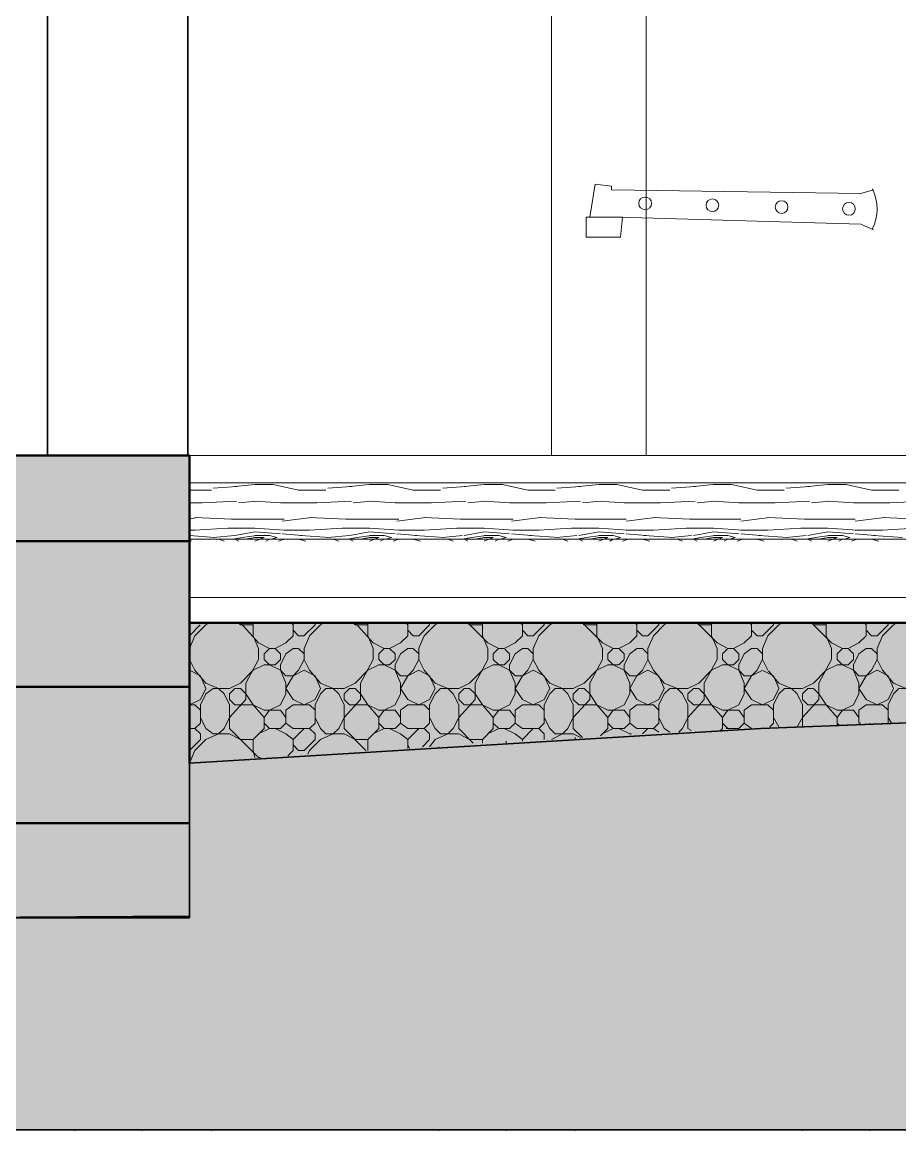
# Model space of a CAD drawing. Header units: millimetres. Extents: x 522330 to 539110, y -796875 to -790495.
# Drawn here: x 527682 to 529215, y -796875 to -794940 of the extents above; entities that cross this region are included whole.
import ezdxf

# ---------------------------------------------------------------- set-up
doc = ezdxf.new("R2010")
doc.units = ezdxf.units.MM
doc.layers.add('A-BAS-___-___-EXI', color=250, linetype='Continuous', lineweight=35)
doc.layers.add('A-POR-___-___-EXI', color=250, linetype='Continuous', lineweight=25)

msp = doc.modelspace()

# ---------------------------------------------------------------- hatches: boundary and pattern name
at = {"layer": 'A-BAS-___-___-EXI', "transparency": 33554636}
msp.add_hatch(color=9, dxfattribs=at).paths.add_polyline_path([(527973.9, -796503.6), (527973.9, -796233.5), (528971.7, -796173.1), (529470.6, -796154), (530000.1, -796154.6), (530468.4, -796163.6), (531466.2, -796195.3), (531965.1, -796198.5), (531965.1, -796500.4), (532457.7, -796500.4), (532457.7, -796198.5), (532956.6, -796220.8), (533455.5, -796230.3), (533954.3, -796217.6), (534453.2, -796185.8), (535023.1, -796139.1), (535203.2, -796125.4), (535451, -796112.7), (535702.1, -796112.7), (535949.9, -796128.6), (536197.8, -796163.6), (536442.5, -796208), (536442.5, -796503.6), (536935, -796500.4), (536935, -795696.4), (536442.5, -795696.4), (536442.5, -795988.8), (532457.7, -795988.8), (532457.7, -795918.1), (532456.4, -795842.6), (532457.7, -795842.6), (532457.7, -795696.4), (531965.1, -795696.4), (531965.1, -795988.8), (527973.9, -795988.8), (527973.9, -795696.4), (527481.4, -795696.4), (527481.4, -795988.8), (523493.4, -795988.8), (523493.4, -795674.2), (523000.8, -795674.2), (523000.8, -796481.3), (523507, -796478.1), (523503.2, -796255.3), (523992.3, -796236.6), (524491.2, -796208), (524990.1, -796169.9), (525237.9, -796157.2), (525489, -796150.9), (525736.8, -796157.2), (525984.7, -796173.1), (526483.6, -796220.8), (526731.5, -796236.6), (526982.5, -796239.8), (527481.4, -796233.5), (527481.4, -796503.6), (527488.6, -796503.6)])
at = {"layer": 'A-BAS-___-___-EXI'}
for points in [[(530000.1, -796873.8), (539110.4, -796873.8), (539110.4, -796116.5), (538736.8, -796090.5), (538485.7, -796068.2), (538117.1, -796061.9), (537815.2, -796071.4), (537624.6, -796090.5), (537608.7, -796020.6), (537510.2, -796020.6), (537341.8, -796023.7), (537157.5, -796033.3), (536979.5, -796026.9), (536935, -796009.1), (536935, -796500.4), (536442.5, -796503.6), (536442.5, -796208), (536197.8, -796163.6), (535949.9, -796128.6), (535702.1, -796112.7), (535451, -796112.7), (535203.2, -796125.4), (534952.1, -796144.5), (534453.2, -796185.8), (533954.3, -796217.6), (533455.5, -796230.3), (532956.6, -796220.8), (532457.7, -796198.5), (532457.7, -796500.4), (531965.1, -796503.6), (531965.1, -796198.5), (531466.2, -796195.3), (530468.4, -796163.6), (529969.5, -796154), (529470.6, -796154), (528971.7, -796173.1), (527973.9, -796233.5), (527973.9, -796503.6), (527481.4, -796503.6), (527481.4, -796233.5), (526982.5, -796239.8), (526731.5, -796236.6), (526483.6, -796220.8), (525984.7, -796173.1), (525736.8, -796157.2), (525489, -796150.9), (525237.9, -796157.2), (524977.1, -796170.9), (524491.2, -796208), (523992.3, -796236.6), (523503.2, -796255.3), (523507, -796478.1), (523000.8, -796481.3), (523000.8, -795988.8), (522921.4, -796017.4), (522845.1, -796030.1), (522768.9, -796020.6), (522613.2, -796023.7), (522578.2, -796014.2), (522511.5, -796014.2), (522387.6, -795963.4), (522359, -795953.8), (522330.4, -795953.8), (522330.4, -796873.8), (527488.6, -796873.8)], [(527925.9, -796503.6), (527973.9, -796503.6), (527973.9, -796500.4), (527488.6, -796503.6)]]:
    msp.add_hatch(color=253, dxfattribs=at).paths.add_polyline_path(points)

# ---------------------------------------------------------------- linework, layer by layer
at = {"layer": 'A-BAS-___-___-EXI', "color": 8, "lineweight": 50}
for p, q in [((527973.9, -795845.8), (527481.4, -795845.8)), ((527481.4, -796100), (527973.9, -796100)), ((527973.9, -796338.3), (527481.4, -796338.3))]:
    msp.add_line(p, q, dxfattribs=at)
at = {"layer": 'A-BAS-___-___-EXI', "color": 9, "lineweight": 9}
for p, q in [((527973.9, -796011), (527992.7, -795992.3)), ((527993, -795990.4), (527993, -795988.8)), ((528002.6, -795991.9), (528008.9, -795988.8)), ((528085.2, -795992), (528085.2, -795988.8)), ((528155.1, -795992), (528151.9, -795988.8)), ((528285.3, -795992), (528285.3, -795988.8)), ((528355.3, -795992), (528352.1, -795988.8)), ((528485.5, -795992), (528485.5, -795988.8)), ((528555.5, -795992), (528552.3, -795988.8)), ((528685.7, -795992), (528685.7, -795988.8)), ((528755.6, -795992), (528752.5, -795988.8)), ((528885.9, -795992), (528885.9, -795988.8)), ((528955.8, -795992), (528952.7, -795988.8)), ((529086.1, -795992), (529086.1, -795988.8)), ((529156, -795992), (529152.9, -795988.8)), ((528313.9, -796033.3), (528323.5, -796033.3)), ((528514.1, -796033.3), (528495.1, -796023.7)), ((528514.1, -796033.3), (528523.7, -796033.3)), ((528914.5, -796033.3), (528924.1, -796033.3)), ((528984.4, -796071.4), (528974.9, -796052.3)), ((529003.5, -796093.7), (528985.4, -796072.5)), ((529003.5, -796169.9), (528994, -796154)), ((529108.4, -796166.7), (529105.2, -796163.6)), ((529200.5, -796163.6), (529194.2, -796154)), ((528094.7, -796182.6), (528113.8, -796173.1)), ((528294.9, -796182.6), (528313.9, -796173.1)), ((528495.1, -796182.6), (528514.1, -796173.1)), ((528695.3, -796182.6), (528714.3, -796173.1)), ((528765.2, -796182.6), (528774.7, -796173.1)), ((528793.8, -796179.5), (528784.2, -796173.1)), ((528911.4, -796173.1), (528914.5, -796173.1)), ((528927.2, -796173.1), (528924.1, -796173.1)), ((528358.4, -796208), (528355.3, -796201.7))]:
    msp.add_line(p, q, dxfattribs=at)
at = {"layer": 'A-BAS-___-___-EXI'}
msp.add_line((529470.6, -796154), (528971.7, -796173.1), dxfattribs=at)
at = {"layer": 'A-BAS-___-___-EXI', "color": 253, "lineweight": 9}
for p, q in [((529162.4, -796165.8), (529162.4, -796163.6)), ((528647.6, -796192.7), (528647.6, -796189)), ((528409.3, -796207.1), (528409.3, -796204.9)), ((528526.9, -796200), (528526.9, -796195.3))]:
    msp.add_line(p, q, dxfattribs=at)
at = {"layer": 'A-BAS-___-___-EXI', "color": 32, "lineweight": 9}
for p, q in [((527773.7, -796875.4), (527773.7, -796873.8)), ((527891.3, -796875.4), (527891.3, -796873.8)), ((528012.1, -796875.4), (528012.1, -796873.8)), ((528409.3, -796875.4), (528409.3, -796873.8)), ((528526.9, -796875.4), (528526.9, -796873.8)), ((528647.6, -796875.4), (528647.6, -796873.8)), ((529044.8, -796875.4), (529044.8, -796873.8)), ((529162.4, -796875.4), (529162.4, -796873.8))]:
    msp.add_line(p, q, dxfattribs=at)
at = {"layer": 'A-BAS-___-___-EXI'}
for points in [[(532457.7, -795842.6), (532457.7, -795696.4), (531965.1, -795696.4), (531965.1, -795988.8), (527973.9, -795988.8), (527973.9, -795696.4), (527481.4, -795696.4)], [(522613.2, -796023.7), (522578.2, -796014.2), (522511.5, -796014.2), (522387.6, -795963.4), (522359, -795953.8), (522330.4, -795953.8), (522330.4, -796873.8), (539110.4, -796873.8), (539110.4, -796116.5), (538736.8, -796090.5)], [(528971.7, -796173.1), (529470.6, -796154), (529969.5, -796154), (530468.4, -796163.6)], [(526982.5, -796239.8), (527481.4, -796233.5), (527481.4, -796503.6), (527973.9, -796503.6), (527973.9, -796233.5), (528971.7, -796173.1)], [(528971.7, -796173.1), (527973.9, -796233.5), (527973.9, -796500.4), (527481.4, -796503.6), (527481.4, -796233.5), (526982.5, -796239.8)]]:
    msp.add_lwpolyline(points, dxfattribs=at)
at = {"layer": 'A-BAS-___-___-EXI', "color": 8, "lineweight": 50, "flags": 128}
for points in [[(527481.4, -796233.5), (527481.4, -795988.8), (527481.4, -795944.3), (527481.4, -795845.8), (527481.4, -795744.1), (527481.4, -795696.4), (527973.9, -795696.4), (527973.9, -795988.8), (527973.9, -796233.5)], [(536884.2, -795696.4), (536935, -795696.4), (536935, -796009.1), (536884.2, -795988.8), (532457.7, -795988.8), (531965.1, -795988.8), (527973.9, -795988.8)]]:
    msp.add_lwpolyline(points, dxfattribs=at)
at = {"layer": 'A-BAS-___-___-EXI', "color": 9, "lineweight": 9, "flags": 128}
for points in [[(527973.9, -796173.1), (527983.5, -796173.1), (527993, -796163.6), (527993, -796131.8), (528002.5, -796112.7), (528015.2, -796103.2), (528043.8, -796103.2), (528062.9, -796093.7), (528085.2, -796071.4), (528104.2, -796061.9), (528123.3, -796061.9), (528132.8, -796052.3), (528132.8, -796042.8), (528123.3, -796033.3), (528142.4, -796023.7), (528155.1, -796011), (528155.1, -795992), (528155.1, -795988.8)], [(527973.9, -796233.5), (527983.5, -796211.2), (528002.5, -796192.2), (528024.8, -796182.6), (528034.3, -796173.1), (528043.8, -796154), (528072.4, -796122.3), (528072.4, -796093.7), (528094.7, -796052.3), (528094.7, -796033.3), (528085.2, -796011), (528085.2, -795992), (528062.9, -795992), (528059.7, -795988.8)], [(527973.9, -796033.3), (527983.5, -796011), (528002.5, -795992)], [(528123.3, -796033.3), (528113.8, -796033.3), (528094.7, -796023.7), (528062.9, -795988.8)], [(528104.2, -796163.6), (528113.8, -796173.1), (528132.8, -796173.1), (528142.4, -796163.6), (528155.1, -796173.1), (528183.7, -796173.1), (528193.2, -796163.6), (528193.2, -796131.8), (528202.7, -796112.7), (528212.3, -796103.2), (528244, -796103.2), (528263.1, -796093.7), (528285.3, -796071.4), (528304.4, -796061.9), (528323.5, -796061.9), (528333, -796052.3), (528333, -796042.8), (528323.5, -796033.3), (528342.5, -796023.7), (528355.3, -796011), (528355.3, -795992), (528355.3, -795988.8)], [(528174.3, -796010.9), (528193.2, -795992), (528193.2, -795988.8)], [(528180.5, -796217.6), (528183.7, -796211.2), (528202.7, -796192.2), (528225, -796182.6), (528234.5, -796173.1), (528244, -796154), (528272.6, -796122.3), (528272.6, -796093.7), (528294.9, -796052.3), (528294.9, -796033.3), (528285.3, -796011), (528285.3, -795992), (528263.1, -795992), (528259.9, -795988.8)], [(528183.7, -796011), (528202.7, -795992), (528209.1, -795988.8)], [(528285.3, -796192.2), (528304.4, -796173.1), (528304.4, -796154), (528313.9, -796141.3), (528333, -796131.8), (528342.5, -796112.7), (528342.5, -796093.7), (528333, -796071.4), (528313.9, -796061.9), (528304.4, -796052.3), (528304.4, -796042.8), (528313.9, -796033.3), (528294.9, -796023.7), (528263.1, -795988.8)], [(528355.3, -796001.5), (528364.8, -796011), (528374.3, -796011), (528393.4, -795992), (528393.4, -795988.8)], [(528374.4, -796033), (528383.9, -796011), (528402.9, -795992), (528409.3, -795988.8)], [(528495.1, -796023.7), (528460.1, -795988.8), (528463.3, -795992), (528485.5, -795992), (528485.5, -796011), (528495.1, -796033.3), (528495.1, -796052.3), (528472.8, -796093.7), (528472.8, -796122.3), (528444.2, -796154), (528434.7, -796173.1), (528425.2, -796182.6), (528402.9, -796192.2), (528393.4, -796204.9)], [(528523.7, -796033.3), (528542.7, -796023.7), (528555.5, -796011), (528555.5, -795992), (528555.5, -795988.8)], [(528574.5, -796042.8), (528565, -796033.3), (528555.5, -796033.3), (528542.7, -796042.8), (528533.2, -796061.9), (528533.2, -796071.4), (528542.7, -796080.9), (528555.5, -796080.9), (528565, -796071.4), (528574.5, -796052.3), (528574.5, -796033.3), (528584.1, -796011), (528603.1, -795992), (528609.5, -795988.8)], [(528555.5, -796001.5), (528565, -796011), (528574.5, -796011), (528593.6, -795992), (528593.6, -795988.8)], [(528723.9, -796033.3), (528714.3, -796033.3), (528695.3, -796023.7), (528660.3, -795988.8), (528663.5, -795992), (528685.7, -795992), (528685.7, -796011), (528695.3, -796033.3), (528695.3, -796052.3), (528673, -796093.7), (528673, -796122.3), (528644.4, -796154), (528634.9, -796173.1), (528625.4, -796182.6), (528606.3, -796192.2)], [(528733.4, -796051.7), (528733.4, -796042.8), (528723.9, -796033.3), (528742.9, -796023.7), (528755.6, -796011), (528755.6, -795992), (528755.6, -795988.8)], [(528774.7, -796042.8), (528765.2, -796033.3), (528755.6, -796033.3), (528742.9, -796042.8), (528733.4, -796061.9), (528733.4, -796071.4), (528742.9, -796080.9), (528755.6, -796080.9), (528765.2, -796071.4), (528774.7, -796052.3), (528774.7, -796033.3), (528784.2, -796011), (528803.3, -795992), (528809.7, -795988.8)], [(528742.9, -796163.6), (528755.6, -796173.1), (528784.2, -796173.1), (528793.8, -796163.6), (528793.8, -796131.8), (528803.3, -796112.7), (528812.8, -796103.2), (528844.6, -796103.2), (528863.7, -796093.7), (528885.9, -796071.4), (528905, -796061.9), (528924.1, -796061.9), (528933.6, -796052.3), (528933.6, -796042.8), (528924.1, -796033.3), (528943.1, -796023.7), (528955.8, -796011), (528955.8, -795992), (528955.8, -795988.8)], [(528755.6, -796001.5), (528765.2, -796011), (528774.7, -796011), (528793.8, -795992), (528793.8, -795988.8)], [(528901.8, -796176.3), (528905, -796173.1), (528905, -796154), (528914.5, -796141.3), (528933.6, -796131.8), (528943.1, -796112.7), (528943.1, -796093.7), (528933.6, -796071.4), (528914.5, -796061.9), (528905, -796052.3), (528905, -796042.8), (528914.5, -796033.3), (528895.5, -796023.7), (528860.5, -795988.8), (528863.7, -795992), (528885.9, -795992), (528885.9, -796011), (528895.5, -796033.3), (528895.5, -796052.3), (528873.2, -796093.7), (528873.2, -796122.3), (528844.6, -796154), (528835.1, -796173.1), (528828.7, -796179.5)], [(528955.8, -796001.5), (528965.4, -796011), (528974.9, -796011), (528994, -795992), (528994, -795988.8)], [(528965.6, -796070.9), (528974.9, -796052.3), (528974.9, -796033.3), (528984.4, -796011), (529003.5, -795992), (529009.9, -795988.8)], [(529013, -796103.2), (529044.8, -796103.2), (529063.9, -796093.7), (529086.1, -796071.4), (529105.2, -796061.9), (529124.3, -796061.9), (529133.8, -796052.3), (529133.8, -796042.8), (529124.3, -796033.3), (529143.3, -796023.7), (529156, -796011), (529156, -795992), (529156, -795988.8)], [(529124.3, -796033.3), (529114.7, -796033.3), (529095.7, -796023.7), (529060.7, -795988.8), (529063.9, -795992), (529086.1, -795992), (529086.1, -796011), (529095.7, -796033.3), (529095.7, -796052.3), (529073.4, -796093.7), (529073.4, -796122.3), (529044.8, -796154), (529035.3, -796169.9)], [(529175.1, -796042.8), (529165.6, -796033.3), (529156, -796033.3), (529143.3, -796042.8), (529133.8, -796061.9), (529133.8, -796071.4), (529143.3, -796080.9), (529156, -796080.9), (529165.6, -796071.4), (529175.1, -796052.3), (529175.1, -796033.3), (529184.6, -796011), (529203.7, -795992), (529210.1, -795988.8)], [(529156, -796001.5), (529165.6, -796011), (529175.1, -796011), (529194.2, -795992), (529194.2, -795988.8)], [(529194.2, -796163.6), (529194.2, -796131.8), (529203.7, -796112.7), (529213.2, -796103.2), (529245, -796103.2), (529264.1, -796093.7), (529286.3, -796071.4), (529305.4, -796061.9), (529324.5, -796061.9), (529334, -796052.3), (529334, -796042.8), (529324.5, -796033.3), (529343.5, -796023.7), (529356.2, -796011), (529356.2, -795992), (529356.2, -795988.8)], [(528174.1, -796042.8), (528164.6, -796033.3), (528155.1, -796033.3), (528142.4, -796042.8), (528132.8, -796061.9), (528132.8, -796071.4), (528142.4, -796080.9), (528155.1, -796080.9), (528164.6, -796071.4), (528174.1, -796052.3), (528174.1, -796033.3), (528183.3, -796011.9)], [(528155.1, -796001.5), (528164.6, -796011), (528174.1, -796011)], [(528085.2, -796192.2), (528104.2, -796173.1), (528104.2, -796154), (528113.8, -796141.3), (528132.8, -796131.8), (528142.4, -796112.7), (528142.4, -796093.7), (528132.8, -796071.4), (528113.8, -796061.9), (528104.2, -796052.3), (528104.2, -796042.8), (528113.8, -796033.3)], [(528374.3, -796042.8), (528364.8, -796033.3), (528355.3, -796033.3), (528342.5, -796042.8), (528333, -796061.9), (528333, -796071.4), (528342.5, -796080.9), (528355.3, -796080.9), (528364.8, -796071.4), (528374.3, -796052.3), (528374.3, -796033.3)], [(528542.7, -796093.7), (528533.2, -796071.4), (528514.1, -796061.9), (528504.6, -796052.3), (528504.6, -796042.8), (528513.9, -796033.5)], [(528692.1, -796185.8), (528704.8, -796173.1), (528704.8, -796154), (528714.3, -796141.3), (528733.4, -796131.8), (528742.9, -796112.7), (528742.9, -796093.7), (528733.4, -796071.4), (528714.3, -796061.9), (528704.8, -796052.3), (528704.8, -796042.8), (528714.3, -796033.3)], [(528974.9, -796042.8), (528965.4, -796033.3), (528955.8, -796033.3), (528943.1, -796042.8), (528933.6, -796061.9), (528933.6, -796071.4), (528943.1, -796080.9), (528955.8, -796080.9), (528965.4, -796071.4)], [(529105.2, -796166.7), (529105.2, -796154), (529114.7, -796141.3), (529133.8, -796131.8), (529143.3, -796112.7), (529143.3, -796093.7), (529133.8, -796071.4), (529114.7, -796061.9), (529105.2, -796052.3), (529105.2, -796042.8), (529114.7, -796033.3)], [(528097.9, -796223.9), (528094.7, -796223.9), (528043.8, -796173.1), (528043.8, -796131.8), (528034.3, -796112.7), (528024.8, -796103.2), (528002.5, -796093.7), (527983.5, -796071.4), (527973.9, -796052.3)], [(528282.2, -796211.2), (528244, -796173.1), (528244, -796131.8), (528234.5, -796112.7), (528225, -796103.2), (528202.7, -796093.7), (528183.7, -796071.4), (528174.1, -796052.3)], [(528469.7, -796198.5), (528444.2, -796173.1), (528444.2, -796131.8), (528434.7, -796112.7), (528425.2, -796103.2), (528402.9, -796093.7), (528383.9, -796071.4), (528374.3, -796052.3)], [(528463.3, -796093.7), (528485.5, -796071.4), (528504.6, -796061.9), (528523.7, -796061.9), (528533.2, -796052.3), (528533.2, -796042.8), (528524.8, -796034.4)], [(528660.3, -796189), (528644.4, -796173.1), (528644.4, -796131.8), (528634.9, -796112.7), (528625.4, -796103.2), (528603.1, -796093.7), (528584.1, -796071.4), (528574.5, -796052.3)], [(528663.5, -796093.7), (528685.7, -796071.4), (528704.8, -796061.9), (528723.9, -796061.9), (528733.4, -796052.3)], [(528851, -796176.3), (528844.6, -796173.1), (528844.6, -796131.8), (528835.1, -796112.7), (528825.6, -796103.2), (528803.3, -796093.7), (528784.2, -796071.4), (528774.7, -796052.3)], [(529245, -796160.4), (529245, -796131.8), (529235.5, -796112.7), (529225.9, -796103.2), (529203.7, -796093.7), (529184.6, -796071.4), (529175.1, -796052.3)], [(527993, -796080.9), (527973.9, -796071.4), (527993, -796080.9), (528002.5, -796103.2), (527993, -796122.3), (527973.9, -796131.8), (527983.5, -796131.8), (527993, -796141.3)], [(528193.2, -796080.9), (528174.1, -796071.4), (528193.2, -796080.9), (528202.7, -796103.2), (528193.2, -796122.3), (528174.1, -796131.8), (528155.1, -796122.3), (528142.4, -796103.2), (528155.1, -796080.9), (528174.1, -796071.4)], [(528393.4, -796080.9), (528374.3, -796071.4), (528393.4, -796080.9), (528402.9, -796103.2), (528393.4, -796122.3), (528374.3, -796131.8), (528355.3, -796122.3), (528342.5, -796103.2), (528355.3, -796080.9), (528374.3, -796071.4)], [(528593.6, -796080.9), (528574.5, -796071.4), (528593.6, -796080.9), (528603.1, -796103.2), (528593.6, -796122.3), (528574.5, -796131.8), (528555.5, -796122.3), (528542.7, -796103.2), (528555.5, -796080.9), (528574.5, -796071.4)], [(528793.8, -796080.9), (528774.7, -796071.4), (528793.8, -796080.9), (528803.3, -796103.2), (528793.8, -796122.3), (528774.7, -796131.8), (528755.6, -796122.3), (528742.9, -796103.2), (528755.6, -796080.9), (528774.7, -796071.4)], [(529003.5, -796103.2), (528994, -796122.3), (528974.9, -796131.8), (528955.8, -796122.3), (528943.1, -796103.2), (528955.8, -796080.9), (528974.5, -796071.6)], [(528994, -796080.9), (528975.5, -796071.7), (528994, -796080.9), (529003.2, -796102.4)], [(529194.2, -796080.9), (529175.1, -796071.4), (529194.2, -796080.9), (529203.7, -796103.2), (529194.2, -796122.3), (529175.1, -796131.8), (529156, -796122.3), (529143.3, -796103.2), (529156, -796080.9), (529175.1, -796071.4)], [(528104.2, -796154), (528085.2, -796131.8), (528053.4, -796131.8), (528043.8, -796122.3), (528043.8, -796112.7), (528053.4, -796103.2), (528062.9, -796103.2), (528072.4, -796112.7), (528085.2, -796131.8), (528104.2, -796141.3), (528132.8, -796141.3), (528142.4, -796154)], [(528304.4, -796154), (528285.3, -796131.8), (528253.6, -796131.8), (528244, -796122.3), (528244, -796112.7), (528253.6, -796103.2), (528263.1, -796103.2), (528272.6, -796112.7), (528285.3, -796131.8), (528304.4, -796141.3), (528333, -796141.3), (528342.5, -796154)], [(528342.5, -796163.6), (528355.3, -796173.1), (528383.9, -796173.1), (528393.4, -796163.6), (528393.4, -796131.8), (528402.9, -796112.7), (528412.5, -796103.2), (528444.2, -796103.2), (528463.3, -796093.7)], [(528504.6, -796154), (528485.5, -796131.8), (528453.8, -796131.8), (528444.2, -796122.3), (528444.2, -796112.7), (528453.8, -796103.2), (528463.3, -796103.2), (528472.8, -796112.7), (528485.5, -796131.8), (528504.6, -796141.3), (528533.2, -796141.3), (528542.7, -796154)], [(528485.5, -796192.2), (528504.6, -796173.1), (528504.6, -796154), (528514.1, -796141.3), (528533.2, -796131.8), (528542.7, -796112.7), (528542.7, -796093.9)], [(528504.6, -796163.6), (528514.1, -796173.1), (528533.2, -796173.1), (528542.7, -796163.6), (528555.5, -796173.1), (528584.1, -796173.1), (528593.6, -796163.6), (528593.6, -796131.8), (528603.1, -796112.7), (528612.7, -796103.2), (528644.4, -796103.2), (528663.5, -796093.7)], [(528644.5, -796112.7), (528654, -796103.2), (528663.5, -796103.2), (528673, -796112.7), (528685.7, -796131.8), (528704.8, -796141.3), (528733.4, -796141.3), (528742.9, -796154)], [(528905, -796154), (528885.9, -796131.8), (528854.2, -796131.8), (528844.6, -796122.3), (528844.6, -796112.7), (528854.2, -796103.2), (528863.7, -796103.2), (528873.2, -796112.7), (528885.9, -796131.8), (528905, -796141.3), (528933.6, -796141.3), (528943.1, -796154)], [(528987.6, -796169.9), (528994, -796163.6), (528994, -796131.8), (529003.5, -796112.7), (529012.7, -796103.5)], [(529044.8, -796169.9), (529044.8, -796131.8), (529035.3, -796112.7), (529025.8, -796103.2), (529003.5, -796093.7)], [(529105.2, -796154), (529086.1, -796131.8), (529054.3, -796131.8), (529044.8, -796122.3), (529044.8, -796112.7), (529054.3, -796103.2), (529063.9, -796103.2), (529073.4, -796112.7), (529086.1, -796131.8), (529105.2, -796141.3), (529133.8, -796141.3), (529143.3, -796154)], [(528704.8, -796154), (528685.7, -796131.8), (528654, -796131.8), (528644.4, -796122.3), (528644.4, -796112.7)], [(528142.4, -796163.6), (528142.4, -796141.3), (528155.1, -796131.8), (528183.7, -796131.8), (528193.2, -796141.3)], [(528304.4, -796163.6), (528313.9, -796173.1), (528333, -796173.1), (528342.5, -796163.6), (528342.5, -796141.3), (528355.3, -796131.8), (528383.9, -796131.8), (528393.4, -796141.3)], [(528542.7, -796163.6), (528542.7, -796141.3), (528555.5, -796131.8), (528584.1, -796131.8), (528593.6, -796141.3)], [(528704.8, -796163.6), (528714.3, -796173.1), (528733.4, -796173.1), (528742.9, -796163.6), (528742.9, -796141.3), (528755.6, -796131.8), (528784.2, -796131.8), (528793.8, -796141.3)], [(528943.1, -796163.6), (528943.1, -796141.3), (528955.8, -796131.8), (528984.4, -796131.8), (528994, -796141.3)], [(529146.5, -796163.6), (529143.3, -796163.6), (529143.3, -796141.3), (529156, -796131.8), (529184.6, -796131.8), (529194.2, -796141.3)], [(527993, -796154), (528002.5, -796173.1), (528015.2, -796182.6), (528043.8, -796182.6), (528062.9, -796192.2), (528085.2, -796192.2), (528085.2, -796211.2), (528088.3, -796223.9)], [(528193.2, -796154), (528202.7, -796173.1), (528212.3, -796182.6), (528244, -796182.6), (528263.1, -796192.2), (528285.3, -796192.2), (528285.3, -796211.2)], [(528393.4, -796154), (528402.9, -796173.1), (528412.5, -796182.6), (528444.2, -796182.6), (528463.3, -796192.2), (528485.5, -796192.2), (528485.5, -796198.5)], [(528593.6, -796154), (528603.1, -796173.1), (528612.7, -796182.6), (528644.4, -796182.6), (528657.1, -796189)], [(528812.8, -796179.5), (528803.3, -796173.1), (528793.8, -796154)], [(528905, -796163.6), (528914.5, -796173.1), (528933.6, -796173.1), (528943.1, -796163.6), (528955.8, -796173.1)], [(527973.9, -796211.2), (527993, -796192.2), (527993, -796182.6), (527983.5, -796173.1)], [(528155.1, -796192.2), (528142.4, -796182.6), (528123.3, -796173.1)], [(528145.5, -796220.8), (528155.1, -796211.2), (528155.1, -796192.2), (528174.1, -796173.1)], [(528155.1, -796201.7), (528164.6, -796211.2), (528174.1, -796211.2), (528193.2, -796192.2), (528193.2, -796182.6), (528183.7, -796173.1)], [(528355.3, -796192.2), (528342.5, -796182.6), (528323.5, -796173.1)], [(528355.3, -796208), (528355.3, -796192.2), (528374.3, -796173.1)], [(528380.7, -796204.9), (528393.4, -796192.2), (528393.4, -796182.6), (528383.9, -796173.1)], [(528555.5, -796192.2), (528542.7, -796182.6), (528523.7, -796173.1)], [(528555.5, -796195.3), (528555.5, -796192.2), (528574.5, -796173.1)], [(528593.6, -796192.2), (528593.6, -796182.6), (528584.1, -796173.1)], [(528746.1, -796182.6), (528742.9, -796182.6), (528723.9, -796173.1)]]:
    msp.add_lwpolyline(points, dxfattribs=at)
at = {"layer": 'A-POR-___-___-EXI', "color": 28, "lineweight": 35}
for p, q in [((527726.1, -793335.4), (527726.1, -795696.4)), ((527970.8, -793335.4), (527970.8, -795696.4))]:
    msp.add_line(p, q, dxfattribs=at)
at = {"layer": 'A-POR-___-___-EXI', "color": 18, "lineweight": 9}
for p, q in [((528190, -795696.4), (528139.2, -795696.4)), ((528164.6, -795696.4), (528463.3, -795696.4)), ((528358.4, -795696.4), (528657.1, -795696.4)), ((528854.2, -795696.4), (529152.9, -795696.4)), ((531965.1, -795744.1), (527973.9, -795744.1)), ((531965.1, -795944.3), (527973.9, -795944.3))]:
    msp.add_line(p, q, dxfattribs=at)
at = {"layer": 'A-POR-___-___-EXI', "color": 252, "lineweight": 9}
for p, q in [((527973.9, -795756.8), (528012.1, -795756.8)), ((528015.2, -795753.6), (528056.6, -795750.5)), ((528215.4, -795753.6), (528256.7, -795750.5)), ((528415.6, -795753.6), (528456.9, -795750.5)), ((528615.8, -795753.6), (528657.1, -795750.5)), ((528816, -795753.6), (528857.3, -795750.5)), ((529016.2, -795753.6), (529057.5, -795750.5)), ((528059.7, -795779.1), (528091.5, -795775.9)), ((528259.9, -795779.1), (528291.7, -795775.9)), ((528460.1, -795779.1), (528491.9, -795775.9)), ((528660.3, -795779.1), (528692.1, -795775.9)), ((528860.5, -795779.1), (528892.3, -795775.9)), ((529060.7, -795779.1), (529092.5, -795775.9)), ((527973.9, -795807.7), (527986.6, -795804.5)), ((528136, -795810.8), (528186.8, -795804.5)), ((528336.2, -795810.8), (528387, -795804.5)), ((528536.4, -795810.8), (528587.2, -795804.5)), ((528736.6, -795810.8), (528787.4, -795804.5)), ((528936.8, -795810.8), (528987.6, -795804.5)), ((529137, -795810.8), (529187.8, -795804.5)), ((527973.9, -795836.3), (528018.4, -795839.4)), ((528136, -795833.1), (528171, -795836.3)), ((528167.8, -795836.3), (528218.6, -795839.4)), ((528336.2, -795833.1), (528371.1, -795836.3)), ((528368, -795836.3), (528418.8, -795839.4)), ((528415.6, -795839.4), (528450.6, -795836.3)), ((528536.4, -795833.1), (528571.3, -795836.3)), ((528568.2, -795836.3), (528619, -795839.4)), ((528615.8, -795839.4), (528650.8, -795836.3)), ((528736.6, -795833.1), (528771.5, -795836.3)), ((528768.4, -795836.3), (528819.2, -795839.4)), ((528816, -795839.4), (528851, -795836.3)), ((528936.8, -795833.1), (528971.7, -795836.3)), ((528968.6, -795836.3), (529019.4, -795839.4)), ((529016.2, -795839.4), (529051.2, -795836.3)), ((529137, -795833.1), (529171.9, -795836.3)), ((529168.7, -795836.3), (529219.6, -795839.4)), ((528024.8, -795842.6), (528034.3, -795845.8)), ((528053.4, -795842.6), (528059.7, -795845.8)), ((528113.8, -795842.6), (528107.4, -795845.8)), ((528225, -795842.6), (528234.5, -795845.8)), ((528253.6, -795842.6), (528259.9, -795845.8)), ((528313.9, -795842.6), (528307.6, -795845.8)), ((528425.2, -795842.6), (528434.7, -795845.8)), ((528453.8, -795842.6), (528460.1, -795845.8)), ((528514.1, -795842.6), (528507.8, -795845.8)), ((528625.4, -795842.6), (528634.9, -795845.8)), ((528654, -795842.6), (528660.3, -795845.8)), ((528714.3, -795842.6), (528708, -795845.8)), ((528825.6, -795842.6), (528835.1, -795845.8)), ((528854.2, -795842.6), (528860.5, -795845.8)), ((528914.5, -795842.6), (528908.2, -795845.8)), ((529025.8, -795842.6), (529035.3, -795845.8)), ((529054.3, -795842.6), (529060.7, -795845.8)), ((529114.7, -795842.6), (529108.4, -795845.8))]:
    msp.add_line(p, q, dxfattribs=at)
at = {"layer": 'A-POR-___-___-EXI', "color": 18, "lineweight": 9, "flags": 128}
for points in [[(528771.5, -795696.4), (528771.5, -793332.2), (529963.2, -793332.2), (529963.2, -795696.4)], [(529168.7, -795232.5), (529146.5, -795238.9), (528711.2, -795232.5), (528711.2, -795226.1), (528682.6, -795223), (528673, -795280.2)], [(528723.9, -795280.2), (528730.2, -795280.2), (528727, -795315.1), (528666.7, -795315.1), (528666.7, -795280.2), (528723.9, -795280.2), (529146.5, -795292.9), (529168.7, -795302.4)]]:
    msp.add_lwpolyline(points, dxfattribs=at)
at = {"layer": 'A-POR-___-___-EXI', "color": 18, "lineweight": 9}
msp.add_lwpolyline([(532457.7, -795696.4), (531965.1, -795696.4), (527973.9, -795696.4), (527481.4, -795696.4)], dxfattribs=at)
at = {"layer": 'A-POR-___-___-EXI', "color": 252, "lineweight": 9, "flags": 128}
for points in [[(528053.4, -795750.5), (528088.3, -795747.3), (528120.1, -795747.3), (528164.6, -795756.8), (528212.3, -795756.8)], [(528253.6, -795750.5), (528288.5, -795747.3), (528320.3, -795747.3), (528364.8, -795756.8), (528412.5, -795756.8)], [(528453.8, -795750.5), (528488.7, -795747.3), (528520.5, -795747.3), (528565, -795756.8), (528612.7, -795756.8)], [(528654, -795750.5), (528688.9, -795747.3), (528720.7, -795747.3), (528765.2, -795756.8), (528812.8, -795756.8)], [(528854.2, -795750.5), (528889.1, -795747.3), (528920.9, -795747.3), (528965.4, -795756.8), (529013, -795756.8)], [(529054.3, -795750.5), (529089.3, -795747.3), (529121.1, -795747.3), (529165.6, -795756.8), (529213.2, -795756.8)], [(527973.9, -795779.1), (527996.2, -795779.1), (528056.6, -795775.9)], [(528088.3, -795775.9), (528132.8, -795779.1), (528196.4, -795779.1), (528256.7, -795775.9)], [(528288.5, -795775.9), (528333, -795779.1), (528396.6, -795779.1), (528456.9, -795775.9)], [(528488.7, -795775.9), (528533.2, -795779.1), (528596.8, -795779.1), (528657.1, -795775.9)], [(528688.9, -795775.9), (528733.4, -795779.1), (528797, -795779.1), (528857.3, -795775.9)], [(528889.1, -795775.9), (528933.6, -795779.1), (528997.2, -795779.1), (529057.5, -795775.9)], [(529089.3, -795775.9), (529133.8, -795779.1), (529197.3, -795779.1), (529257.7, -795775.9)], [(527983.5, -795804.5), (528047, -795807.7), (528088.3, -795807.7), (528139.2, -795807.7)], [(528183.7, -795804.5), (528247.2, -795807.7), (528288.5, -795807.7), (528339.4, -795807.7)], [(528383.9, -795804.5), (528447.4, -795807.7), (528488.7, -795807.7), (528539.6, -795807.7)], [(528584.1, -795804.5), (528647.6, -795807.7), (528688.9, -795807.7), (528736.6, -795807.7)], [(528784.2, -795804.5), (528847.8, -795807.7), (528889.1, -795807.7), (528936.8, -795807.7)], [(528984.4, -795804.5), (529048, -795807.7), (529089.3, -795807.7), (529137, -795807.7)], [(529184.6, -795804.5), (529248.2, -795807.7), (529289.5, -795807.7), (529337.2, -795807.7)], [(527973.9, -795826.7), (527983.5, -795826.7), (528040.7, -795823.5), (528088.3, -795823.5), (528139.2, -795826.7), (528183.7, -795826.7), (528240.9, -795823.5), (528288.5, -795823.5), (528339.4, -795826.7), (528383.9, -795826.7), (528441.1, -795823.5), (528488.7, -795823.5), (528539.6, -795826.7), (528584.1, -795826.7), (528641.2, -795823.5), (528688.9, -795823.5), (528739.8, -795826.7)], [(528015.2, -795839.4), (528053.4, -795836.3), (528088.3, -795829.9), (528132.8, -795833.1)], [(528050.2, -795842.6), (528066.1, -795839.4), (528091.5, -795836.3)], [(528088.3, -795842.6), (528072.4, -795842.6), (528088.3, -795839.4), (528104.2, -795839.4), (528088.3, -795845.8)], [(528088.3, -795836.3), (528113.8, -795836.3), (528126.5, -795839.4), (528116.9, -795842.6)], [(528215.4, -795839.4), (528253.6, -795836.3), (528288.5, -795829.9), (528333, -795833.1)], [(528250.4, -795842.6), (528266.3, -795839.4), (528291.7, -795836.3)], [(528288.5, -795845.8), (528304.4, -795839.4), (528288.5, -795839.4), (528272.6, -795842.6), (528288.5, -795842.6)], [(528288.5, -795836.3), (528313.9, -795836.3), (528326.7, -795839.4), (528317.1, -795842.6)], [(528450.6, -795842.6), (528466.5, -795839.4), (528491.9, -795836.3)], [(528453.8, -795836.3), (528488.7, -795829.9), (528533.2, -795833.1)], [(528488.7, -795845.8), (528504.6, -795839.4), (528488.7, -795839.4), (528472.8, -795842.6), (528488.7, -795842.6)], [(528488.7, -795836.3), (528514.1, -795836.3), (528526.9, -795839.4), (528517.3, -795842.6)], [(528650.8, -795842.6), (528666.7, -795839.4), (528692.1, -795836.3)], [(528654, -795836.3), (528688.9, -795829.9), (528733.4, -795833.1)], [(528688.9, -795845.8), (528704.8, -795839.4), (528688.9, -795839.4), (528673, -795842.6), (528688.9, -795842.6)], [(528688.9, -795836.3), (528714.3, -795836.3), (528727, -795839.4), (528717.5, -795842.6)], [(528736.6, -795826.7), (528784.2, -795826.7), (528841.4, -795823.5), (528889.1, -795823.5), (528940, -795826.7)], [(528851, -795842.6), (528866.9, -795839.4), (528892.3, -795836.3)], [(528854.2, -795836.3), (528889.1, -795829.9), (528933.6, -795833.1)], [(528889.1, -795845.8), (528905, -795839.4), (528889.1, -795839.4), (528873.2, -795842.6), (528889.1, -795842.6)], [(528889.1, -795836.3), (528914.5, -795836.3), (528927.2, -795839.4), (528917.7, -795842.6)], [(528936.8, -795826.7), (528984.4, -795826.7), (529041.6, -795823.5), (529089.3, -795823.5), (529140.1, -795826.7)], [(529051.2, -795842.6), (529067.1, -795839.4), (529092.5, -795836.3)], [(529054.3, -795836.3), (529089.3, -795829.9), (529133.8, -795833.1)], [(529089.3, -795845.8), (529105.2, -795839.4), (529089.3, -795839.4), (529073.4, -795842.6), (529089.3, -795842.6)], [(529089.3, -795836.3), (529114.7, -795836.3), (529127.4, -795839.4), (529117.9, -795842.6)], [(529137, -795826.7), (529184.6, -795826.7), (529241.8, -795823.5), (529289.5, -795823.5), (529340.3, -795826.7)], [(531936.5, -795842.6), (531942.9, -795842.6), (531965.1, -795842.6), (527973.9, -795842.6), (527977.1, -795845.8)], [(528129.6, -795845.8), (528139.2, -795842.6), (528164.6, -795842.6), (528177.3, -795845.8)], [(528329.8, -795845.8), (528339.4, -795842.6), (528364.8, -795842.6), (528377.5, -795845.8)], [(528530, -795845.8), (528539.6, -795842.6), (528565, -795842.6), (528577.7, -795845.8)], [(528730.2, -795845.8), (528739.8, -795842.6), (528765.2, -795842.6), (528777.9, -795845.8)], [(528930.4, -795845.8), (528940, -795842.6), (528965.4, -795842.6), (528978.1, -795845.8)], [(529130.6, -795845.8), (529140.1, -795842.6), (529165.6, -795842.6), (529178.3, -795845.8)]]:
    msp.add_lwpolyline(points, dxfattribs=at)
at = {"layer": 'A-POR-___-___-EXI', "color": 18, "lineweight": 9}
for points, knots in [([(530128.1, -793181.2), (529632, -793030.9), (529102.5, -793030.9), (528606.4, -793181.3), (528606.4, -794019.7), (528606.4, -794858.1), (528606.4, -795696.4)], [0, 0, 0, 0, 1, 1, 1, 2, 2, 2, 2]), ([(528758.8, -795256.3), (528758.8, -795262.5), (528763.8, -795267.5), (528769.9, -795267.5), (528776.1, -795267.5), (528781.1, -795262.5), (528781.1, -795256.3), (528781.1, -795250.2), (528776.1, -795245.2), (528769.9, -795245.2), (528763.8, -795245.2), (528758.8, -795250.2), (528758.8, -795256.3)], [0, 0, 0, 0, 1, 1, 1, 2, 2, 2, 3, 3, 3, 4, 4, 4, 4]), ([(528876.4, -795259.5), (528876.4, -795265.7), (528881.4, -795270.6), (528887.5, -795270.6), (528893.7, -795270.6), (528898.6, -795265.7), (528898.6, -795259.5), (528898.6, -795253.4), (528893.7, -795248.4), (528887.5, -795248.4), (528881.4, -795248.4), (528876.4, -795253.4), (528876.4, -795259.5)], [0, 0, 0, 0, 1, 1, 1, 2, 2, 2, 3, 3, 3, 4, 4, 4, 4]), ([(528997.2, -795262.7), (528997.2, -795268.8), (529002.1, -795273.8), (529008.3, -795273.8), (529014.4, -795273.8), (529019.4, -795268.8), (529019.4, -795262.7), (529019.4, -795256.5), (529014.4, -795251.6), (529008.3, -795251.6), (529002.1, -795251.6), (528997.2, -795256.5), (528997.2, -795262.7)], [0, 0, 0, 0, 1, 1, 1, 2, 2, 2, 3, 3, 3, 4, 4, 4, 4]), ([(529114.7, -795265.9), (529114.7, -795272), (529119.7, -795277), (529125.8, -795277), (529132, -795277), (529137, -795272), (529137, -795265.9), (529137, -795259.7), (529132, -795254.7), (529125.8, -795254.7), (529119.7, -795254.7), (529114.7, -795259.7), (529114.7, -795265.9)], [0, 0, 0, 0, 1, 1, 1, 2, 2, 2, 3, 3, 3, 4, 4, 4, 4])]:
    msp.add_open_spline(points, degree=3, knots=knots, dxfattribs=at)
msp.add_open_spline([(529166.6, -795301.2), (529177.8, -795279.2), (529177.9, -795253.2), (529166.9, -795231)], degree=3, dxfattribs=at)

doc.saveas('drawing.dxf')
